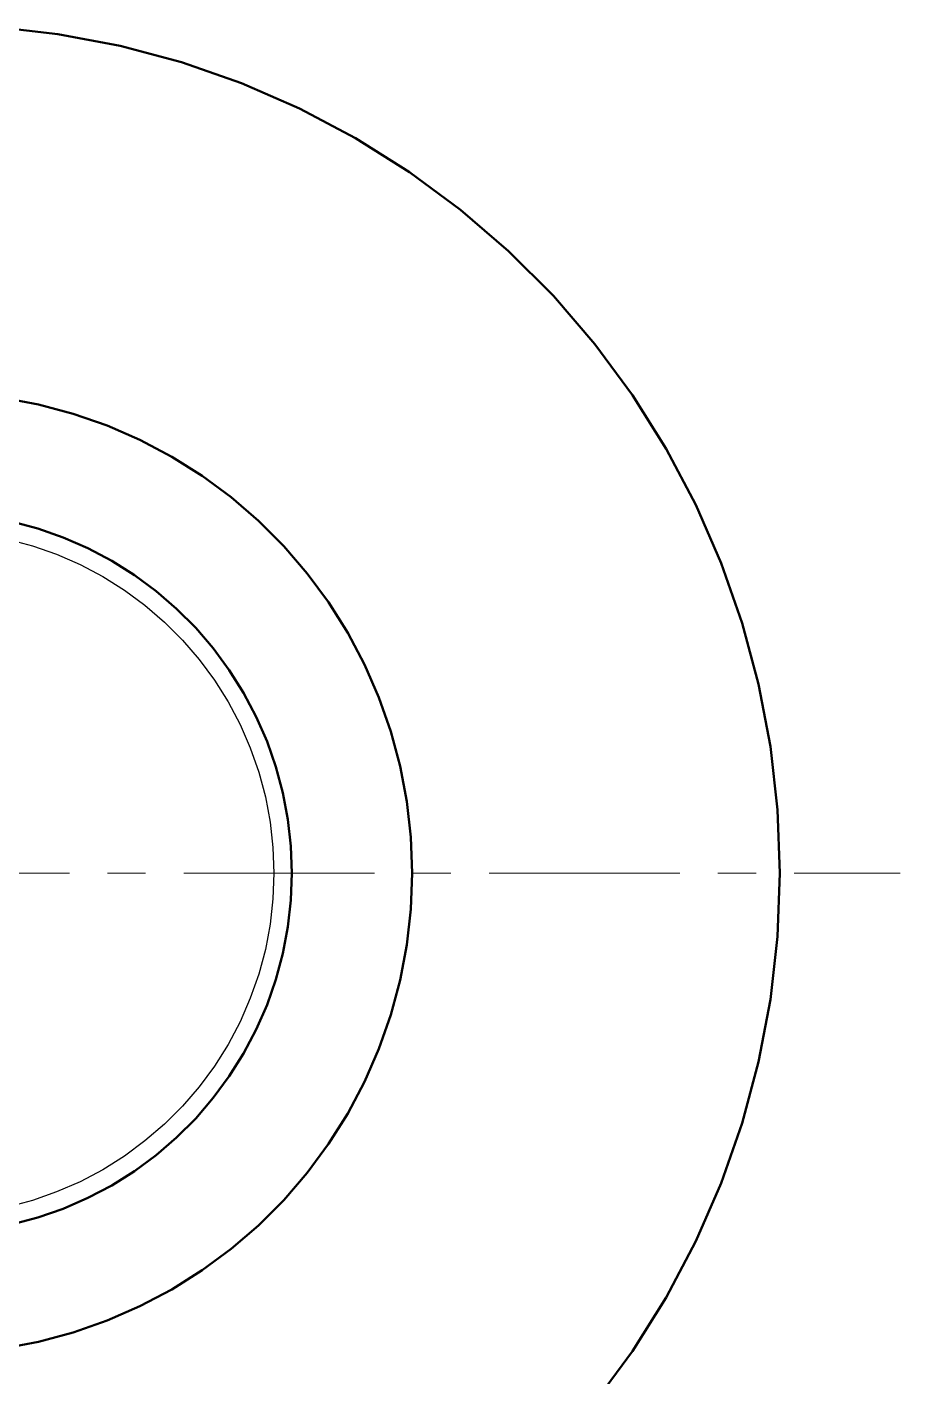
# Model space of a CAD drawing. Header units: millimetres. Extents: x 0 to 420, y 0 to 297.
# Drawn here: x 242.94 to 257.47, y 249.51 to 271.96 of the extents above; entities that cross this region are included whole.
import ezdxf

# ---------------------------------------------------------------- set-up
doc = ezdxf.new("R2010")
doc.units = ezdxf.units.MM
doc.linetypes.add('CENTER', pattern=[5.08, 3.175, -0.635, 0.635, -0.635])
doc.linetypes.add('DASHED', pattern=[1.524, 1.27, -0.254])
for name, color, linetype, lineweight in [('CENTER', 1, 'CENTER', 18), ('HIDDEN', 8, 'DASHED', 25), ('VISIBLE', 7, 'CONTINUOUS', 50)]:
    doc.layers.add(name, color=color, linetype=linetype, lineweight=lineweight)

msp = doc.modelspace()

# ---------------------------------------------------------------- linework, layer by layer
at = {"layer": 'CENTER'}
msp.add_line((225.23323, 257.88), (257.47323, 257.88), dxfattribs=at)
at = {"layer": 'HIDDEN'}
for points in [[(243.45771, 271.84229), (242.40842, 271.96052)], [(244.49523, 271.64598), (243.45771, 271.84229)], [(245.51518, 271.37269), (244.49523, 271.64598)], [(246.51185, 271.02394), (245.51518, 271.37269)], [(247.47967, 270.60168), (246.51185, 271.02394)], [(248.41323, 270.10828), (247.47967, 270.60168)], [(249.30731, 269.54649), (248.41323, 270.10828)], [(250.15691, 268.91946), (249.30731, 269.54649)], [(250.95727, 268.23069), (250.15691, 268.91946)], [(251.70393, 267.48404), (250.95727, 268.23069)], [(252.3927, 266.68368), (251.70393, 267.48404)], [(253.01973, 265.83408), (252.3927, 266.68368)], [(253.58151, 264.94), (253.01973, 265.83408)], [(242.54557, 265.79065), (243.1334, 265.67942)], [(242.54557, 265.79065), (243.1334, 265.67942)], [(242.54557, 265.79065), (243.1334, 265.67942)], [(243.1334, 265.67942), (243.71128, 265.52458)], [(243.1334, 265.67942), (243.71128, 265.52458)], [(243.1334, 265.67942), (243.71128, 265.52458)], [(243.71128, 265.52458), (244.27596, 265.32699)], [(243.71128, 265.52458), (244.27596, 265.32699)], [(243.71128, 265.52458), (244.27596, 265.32699)], [(244.27596, 265.32699), (244.8243, 265.08775)], [(244.27596, 265.32699), (244.8243, 265.08775)], [(244.27596, 265.32699), (244.8243, 265.08775)], [(244.8243, 265.08775), (245.35323, 264.8082)], [(244.8243, 265.08775), (245.35323, 264.8082)], [(244.8243, 265.08775), (245.35323, 264.8082)], [(254.07492, 264.00644), (253.58151, 264.94)], [(245.35323, 264.8082), (245.8598, 264.48991)], [(245.35323, 264.8082), (245.8598, 264.48991)], [(245.35323, 264.8082), (245.8598, 264.48991)], [(245.8598, 264.48991), (246.34115, 264.13465)], [(245.8598, 264.48991), (246.34115, 264.13465)], [(245.8598, 264.48991), (246.34115, 264.13465)], [(246.34115, 264.13465), (246.79462, 263.74441)], [(246.34115, 264.13465), (246.79462, 263.74441)], [(246.34115, 264.13465), (246.79462, 263.74441)], [(254.49717, 263.03862), (254.07492, 264.00644)], [(242.68836, 263.72957), (243.12177, 263.61344)], [(243.12177, 263.61344), (242.68836, 263.72957)], [(243.12177, 263.61344), (242.68836, 263.72957)], [(242.68836, 263.72957), (243.12177, 263.61344)], [(242.68836, 263.72957), (243.12177, 263.61344)], [(243.12177, 263.61344), (243.54528, 263.46524)], [(243.54528, 263.46524), (243.12177, 263.61344)], [(243.54528, 263.46524), (243.12177, 263.61344)], [(243.12177, 263.61344), (243.54528, 263.46524)], [(243.12177, 263.61344), (243.54528, 263.46524)], [(246.79462, 263.74441), (247.21765, 263.32138)], [(246.79462, 263.74441), (247.21765, 263.32138)], [(246.79462, 263.74441), (247.21765, 263.32138)], [(242.6216, 263.43709), (243.03334, 263.32676)], [(242.6216, 263.43709), (243.03334, 263.32676)], [(243.54528, 263.46524), (243.95654, 263.28581)], [(243.95654, 263.28581), (243.54528, 263.46524)], [(243.95654, 263.28581), (243.54528, 263.46524)], [(243.54528, 263.46524), (243.95654, 263.28581)], [(243.54528, 263.46524), (243.95654, 263.28581)], [(243.03334, 263.32676), (243.43568, 263.18598)], [(243.03334, 263.32676), (243.43568, 263.18598)], [(243.43568, 263.18598), (243.82637, 263.01552)], [(243.43568, 263.18598), (243.82637, 263.01552)], [(243.95654, 263.28581), (244.35323, 263.07615)], [(244.35323, 263.07615), (243.95654, 263.28581)], [(244.35323, 263.07615), (243.95654, 263.28581)], [(243.95654, 263.28581), (244.35323, 263.07615)], [(243.95654, 263.28581), (244.35323, 263.07615)], [(247.21765, 263.32138), (247.60789, 262.86792)], [(247.21765, 263.32138), (247.60789, 262.86792)], [(247.21765, 263.32138), (247.60789, 262.86792)], [(243.82637, 263.01552), (244.20323, 262.81634)], [(243.82637, 263.01552), (244.20323, 262.81634)], [(244.35323, 263.07615), (244.73316, 262.83743)], [(244.73316, 262.83743), (244.35323, 263.07615)], [(244.73316, 262.83743), (244.35323, 263.07615)], [(244.35323, 263.07615), (244.73316, 262.83743)], [(244.35323, 263.07615), (244.73316, 262.83743)], [(254.84592, 262.04194), (254.49717, 263.03862)], [(244.20323, 262.81634), (244.56416, 262.58956)], [(244.20323, 262.81634), (244.56416, 262.58956)], [(244.73316, 262.83743), (245.09417, 262.57099)], [(245.09417, 262.57099), (244.73316, 262.83743)], [(245.09417, 262.57099), (244.73316, 262.83743)], [(244.73316, 262.83743), (245.09417, 262.57099)], [(244.73316, 262.83743), (245.09417, 262.57099)], [(247.60789, 262.86792), (247.96315, 262.38656)], [(247.60789, 262.86792), (247.96315, 262.38656)], [(247.60789, 262.86792), (247.96315, 262.38656)], [(244.56416, 262.58956), (244.90713, 262.33644)], [(244.56416, 262.58956), (244.90713, 262.33644)], [(245.09417, 262.57099), (245.43427, 262.27831)], [(245.43427, 262.27831), (245.09417, 262.57099)], [(245.43427, 262.27831), (245.09417, 262.57099)], [(245.09417, 262.57099), (245.43427, 262.27831)], [(245.09417, 262.57099), (245.43427, 262.27831)], [(244.90713, 262.33644), (245.23022, 262.0584)], [(244.90713, 262.33644), (245.23022, 262.0584)], [(245.43427, 262.27831), (245.75155, 261.96104)], [(245.75155, 261.96104), (245.43427, 262.27831)], [(245.75155, 261.96104), (245.43427, 262.27831)], [(245.43427, 262.27831), (245.75155, 261.96104)], [(245.43427, 262.27831), (245.75155, 261.96104)], [(247.96315, 262.38656), (248.28144, 261.88)], [(247.96315, 262.38656), (248.28144, 261.88)], [(247.96315, 262.38656), (248.28144, 261.88)], [(245.23022, 262.0584), (245.53163, 261.75698)], [(245.23022, 262.0584), (245.53163, 261.75698)], [(255.11922, 261.022), (254.84592, 262.04194)], [(245.75155, 261.96104), (246.04422, 261.62094)], [(246.04422, 261.62094), (245.75155, 261.96104)], [(246.04422, 261.62094), (245.75155, 261.96104)], [(245.75155, 261.96104), (246.04422, 261.62094)], [(245.75155, 261.96104), (246.04422, 261.62094)], [(248.28144, 261.88), (248.56099, 261.35107)], [(248.28144, 261.88), (248.56099, 261.35107)], [(248.28144, 261.88), (248.56099, 261.35107)], [(245.53163, 261.75698), (245.80967, 261.43389)], [(245.53163, 261.75698), (245.80967, 261.43389)], [(246.04422, 261.62094), (246.31067, 261.25992)], [(246.31067, 261.25992), (246.04422, 261.62094)], [(246.31067, 261.25992), (246.04422, 261.62094)], [(246.04422, 261.62094), (246.31067, 261.25992)], [(246.04422, 261.62094), (246.31067, 261.25992)], [(245.80967, 261.43389), (246.0628, 261.09092)], [(245.80967, 261.43389), (246.0628, 261.09092)], [(248.56099, 261.35107), (248.80022, 260.80273)], [(248.56099, 261.35107), (248.80022, 260.80273)], [(248.56099, 261.35107), (248.80022, 260.80273)], [(246.0628, 261.09092), (246.28958, 260.73)], [(246.0628, 261.09092), (246.28958, 260.73)], [(246.31067, 261.25992), (246.54939, 260.88)], [(246.54939, 260.88), (246.31067, 261.25992)], [(246.54939, 260.88), (246.31067, 261.25992)], [(246.31067, 261.25992), (246.54939, 260.88)], [(246.31067, 261.25992), (246.54939, 260.88)], [(246.54939, 260.88), (246.75905, 260.4833)], [(246.75905, 260.4833), (246.54939, 260.88)], [(246.75905, 260.4833), (246.54939, 260.88)], [(246.54939, 260.88), (246.75905, 260.4833)], [(246.54939, 260.88), (246.75905, 260.4833)], [(255.31553, 259.98448), (255.11922, 261.022)], [(246.28958, 260.73), (246.48876, 260.35314)], [(246.28958, 260.73), (246.48876, 260.35314)], [(248.80022, 260.80273), (248.99782, 260.23804)], [(248.80022, 260.80273), (248.99782, 260.23804)], [(248.80022, 260.80273), (248.99782, 260.23804)], [(246.75905, 260.4833), (246.93848, 260.07205)], [(246.93848, 260.07205), (246.75905, 260.4833)], [(246.93848, 260.07205), (246.75905, 260.4833)], [(246.75905, 260.4833), (246.93848, 260.07205)], [(246.75905, 260.4833), (246.93848, 260.07205)], [(246.48876, 260.35314), (246.65922, 259.96244)], [(246.48876, 260.35314), (246.65922, 259.96244)], [(248.99782, 260.23804), (249.15266, 259.66017)], [(248.99782, 260.23804), (249.15266, 259.66017)], [(248.99782, 260.23804), (249.15266, 259.66017)], [(246.65922, 259.96244), (246.8, 259.5601)], [(246.65922, 259.96244), (246.8, 259.5601)], [(246.93848, 260.07205), (247.08667, 259.64853)], [(247.08667, 259.64853), (246.93848, 260.07205)], [(247.08667, 259.64853), (246.93848, 260.07205)], [(246.93848, 260.07205), (247.08667, 259.64853)], [(246.93848, 260.07205), (247.08667, 259.64853)], [(255.43375, 258.93519), (255.31553, 259.98448)], [(246.8, 259.5601), (246.91032, 259.14837)], [(246.8, 259.5601), (246.91032, 259.14837)], [(247.08667, 259.64853), (247.2028, 259.21513)], [(247.2028, 259.21513), (247.08667, 259.64853)], [(247.2028, 259.21513), (247.08667, 259.64853)], [(247.08667, 259.64853), (247.2028, 259.21513)], [(247.08667, 259.64853), (247.2028, 259.21513)], [(249.15266, 259.66017), (249.26388, 259.07234)], [(249.15266, 259.66017), (249.26388, 259.07234)], [(249.15266, 259.66017), (249.26388, 259.07234)], [(246.91032, 259.14837), (246.98957, 258.72954)], [(246.91032, 259.14837), (246.98957, 258.72954)], [(247.2028, 259.21513), (247.28622, 258.77425)], [(247.28622, 258.77425), (247.2028, 259.21513)], [(247.28622, 258.77425), (247.2028, 259.21513)], [(247.2028, 259.21513), (247.28622, 258.77425)], [(247.2028, 259.21513), (247.28622, 258.77425)], [(249.26388, 259.07234), (249.33087, 258.47784)], [(249.26388, 259.07234), (249.33087, 258.47784)], [(249.26388, 259.07234), (249.33087, 258.47784)], [(255.47323, 257.88), (255.43375, 258.93519)], [(246.98957, 258.72954), (247.0373, 258.30596)], [(246.98957, 258.72954), (247.0373, 258.30596)], [(247.28622, 258.77425), (247.33646, 258.32838)], [(247.33646, 258.32838), (247.28622, 258.77425)], [(247.33646, 258.32838), (247.28622, 258.77425)], [(247.28622, 258.77425), (247.33646, 258.32838)], [(247.28622, 258.77425), (247.33646, 258.32838)], [(249.33087, 258.47784), (249.35323, 257.88)], [(249.33087, 258.47784), (249.35323, 257.88)], [(249.33087, 258.47784), (249.35323, 257.88)], [(247.0373, 258.30596), (247.05323, 257.88)], [(247.0373, 258.30596), (247.05323, 257.88)], [(247.33646, 258.32838), (247.35323, 257.88)], [(247.35323, 257.88), (247.33646, 258.32838)], [(247.35323, 257.88), (247.33646, 258.32838)], [(247.33646, 258.32838), (247.35323, 257.88)], [(247.33646, 258.32838), (247.35323, 257.88)], [(247.05323, 257.88), (247.0373, 257.45404)], [(247.05323, 257.88), (247.0373, 257.45404)], [(247.35323, 257.88), (247.33646, 257.43162)], [(247.33646, 257.43162), (247.35323, 257.88)], [(247.33646, 257.43162), (247.35323, 257.88)], [(247.35323, 257.88), (247.33646, 257.43162)], [(247.35323, 257.88), (247.33646, 257.43162)], [(249.35323, 257.88), (249.33087, 257.28216)], [(249.35323, 257.88), (249.33087, 257.28216)], [(249.35323, 257.88), (249.33087, 257.28216)], [(255.43375, 256.82481), (255.47323, 257.88)], [(247.0373, 257.45404), (246.98957, 257.03046)], [(247.0373, 257.45404), (246.98957, 257.03046)], [(247.33646, 257.43162), (247.28622, 256.98575)], [(247.28622, 256.98575), (247.33646, 257.43162)], [(247.28622, 256.98575), (247.33646, 257.43162)], [(247.33646, 257.43162), (247.28622, 256.98575)], [(247.33646, 257.43162), (247.28622, 256.98575)], [(249.33087, 257.28216), (249.26388, 256.68766)], [(249.33087, 257.28216), (249.26388, 256.68766)], [(249.33087, 257.28216), (249.26388, 256.68766)], [(246.98957, 257.03046), (246.91032, 256.61163)], [(246.98957, 257.03046), (246.91032, 256.61163)], [(247.28622, 256.98575), (247.2028, 256.54487)], [(247.2028, 256.54487), (247.28622, 256.98575)], [(247.2028, 256.54487), (247.28622, 256.98575)], [(247.28622, 256.98575), (247.2028, 256.54487)], [(247.28622, 256.98575), (247.2028, 256.54487)], [(255.31553, 255.77552), (255.43375, 256.82481)], [(246.91032, 256.61163), (246.8, 256.1999)], [(246.91032, 256.61163), (246.8, 256.1999)], [(249.26388, 256.68766), (249.15266, 256.09983)], [(249.26388, 256.68766), (249.15266, 256.09983)], [(249.26388, 256.68766), (249.15266, 256.09983)], [(247.2028, 256.54487), (247.08667, 256.11147)], [(247.08667, 256.11147), (247.2028, 256.54487)], [(247.08667, 256.11147), (247.2028, 256.54487)], [(247.2028, 256.54487), (247.08667, 256.11147)], [(247.2028, 256.54487), (247.08667, 256.11147)], [(246.8, 256.1999), (246.65922, 255.79756)], [(246.8, 256.1999), (246.65922, 255.79756)], [(247.08667, 256.11147), (246.93848, 255.68795)], [(246.93848, 255.68795), (247.08667, 256.11147)], [(246.93848, 255.68795), (247.08667, 256.11147)], [(247.08667, 256.11147), (246.93848, 255.68795)], [(247.08667, 256.11147), (246.93848, 255.68795)], [(249.15266, 256.09983), (248.99782, 255.52196)], [(249.15266, 256.09983), (248.99782, 255.52196)], [(249.15266, 256.09983), (248.99782, 255.52196)], [(246.65922, 255.79756), (246.48876, 255.40686)], [(246.65922, 255.79756), (246.48876, 255.40686)], [(255.11922, 254.738), (255.31553, 255.77552)], [(246.93848, 255.68795), (246.75905, 255.2767)], [(246.75905, 255.2767), (246.93848, 255.68795)], [(246.75905, 255.2767), (246.93848, 255.68795)], [(246.93848, 255.68795), (246.75905, 255.2767)], [(246.93848, 255.68795), (246.75905, 255.2767)], [(248.99782, 255.52196), (248.80022, 254.95727)], [(248.99782, 255.52196), (248.80022, 254.95727)], [(248.99782, 255.52196), (248.80022, 254.95727)], [(246.48876, 255.40686), (246.28958, 255.03)], [(246.48876, 255.40686), (246.28958, 255.03)], [(246.75905, 255.2767), (246.54939, 254.88)], [(246.54939, 254.88), (246.75905, 255.2767)], [(246.54939, 254.88), (246.75905, 255.2767)], [(246.75905, 255.2767), (246.54939, 254.88)], [(246.75905, 255.2767), (246.54939, 254.88)], [(246.28958, 255.03), (246.0628, 254.66908)], [(246.28958, 255.03), (246.0628, 254.66908)], [(246.54939, 254.88), (246.31067, 254.50008)], [(246.31067, 254.50008), (246.54939, 254.88)], [(246.31067, 254.50008), (246.54939, 254.88)], [(246.54939, 254.88), (246.31067, 254.50008)], [(246.54939, 254.88), (246.31067, 254.50008)], [(248.80022, 254.95727), (248.56099, 254.40893)], [(248.80022, 254.95727), (248.56099, 254.40893)], [(248.80022, 254.95727), (248.56099, 254.40893)], [(246.0628, 254.66908), (245.80967, 254.32611)], [(246.0628, 254.66908), (245.80967, 254.32611)], [(254.84592, 253.71806), (255.11922, 254.738)], [(246.31067, 254.50008), (246.04422, 254.13906)], [(246.04422, 254.13906), (246.31067, 254.50008)], [(246.04422, 254.13906), (246.31067, 254.50008)], [(246.31067, 254.50008), (246.04422, 254.13906)], [(246.31067, 254.50008), (246.04422, 254.13906)], [(248.56099, 254.40893), (248.28144, 253.88)], [(248.56099, 254.40893), (248.28144, 253.88)], [(248.56099, 254.40893), (248.28144, 253.88)], [(245.80967, 254.32611), (245.53163, 254.00302)], [(245.80967, 254.32611), (245.53163, 254.00302)], [(246.04422, 254.13906), (245.75155, 253.79896)], [(245.75155, 253.79896), (246.04422, 254.13906)], [(245.75155, 253.79896), (246.04422, 254.13906)], [(246.04422, 254.13906), (245.75155, 253.79896)], [(246.04422, 254.13906), (245.75155, 253.79896)], [(245.53163, 254.00302), (245.23022, 253.7016)], [(245.53163, 254.00302), (245.23022, 253.7016)], [(245.23022, 253.7016), (244.90713, 253.42356)], [(245.23022, 253.7016), (244.90713, 253.42356)], [(245.75155, 253.79896), (245.43427, 253.48169)], [(245.43427, 253.48169), (245.75155, 253.79896)], [(245.43427, 253.48169), (245.75155, 253.79896)], [(245.75155, 253.79896), (245.43427, 253.48169)], [(245.75155, 253.79896), (245.43427, 253.48169)], [(248.28144, 253.88), (247.96315, 253.37344)], [(248.28144, 253.88), (247.96315, 253.37344)], [(248.28144, 253.88), (247.96315, 253.37344)], [(254.49717, 252.72138), (254.84592, 253.71806)], [(245.43427, 253.48169), (245.09417, 253.18901)], [(245.09417, 253.18901), (245.43427, 253.48169)], [(245.09417, 253.18901), (245.43427, 253.48169)], [(245.43427, 253.48169), (245.09417, 253.18901)], [(245.43427, 253.48169), (245.09417, 253.18901)], [(244.90713, 253.42356), (244.56416, 253.17044)], [(244.90713, 253.42356), (244.56416, 253.17044)], [(247.96315, 253.37344), (247.60789, 252.89208)], [(247.96315, 253.37344), (247.60789, 252.89208)], [(247.96315, 253.37344), (247.60789, 252.89208)], [(244.56416, 253.17044), (244.20323, 252.94366)], [(244.56416, 253.17044), (244.20323, 252.94366)], [(245.09417, 253.18901), (244.73316, 252.92257)], [(244.73316, 252.92257), (245.09417, 253.18901)], [(244.73316, 252.92257), (245.09417, 253.18901)], [(245.09417, 253.18901), (244.73316, 252.92257)], [(245.09417, 253.18901), (244.73316, 252.92257)], [(244.20323, 252.94366), (243.82637, 252.74448)], [(244.20323, 252.94366), (243.82637, 252.74448)], [(244.73316, 252.92257), (244.35323, 252.68385)], [(244.35323, 252.68385), (244.73316, 252.92257)], [(244.35323, 252.68385), (244.73316, 252.92257)], [(244.73316, 252.92257), (244.35323, 252.68385)], [(244.73316, 252.92257), (244.35323, 252.68385)], [(247.60789, 252.89208), (247.21765, 252.43862)], [(247.60789, 252.89208), (247.21765, 252.43862)], [(247.60789, 252.89208), (247.21765, 252.43862)], [(243.43568, 252.57402), (243.03334, 252.43324)], [(243.43568, 252.57402), (243.03334, 252.43324)], [(243.82637, 252.74448), (243.43568, 252.57402)], [(243.82637, 252.74448), (243.43568, 252.57402)], [(244.35323, 252.68385), (243.95654, 252.47419)], [(243.95654, 252.47419), (244.35323, 252.68385)], [(243.95654, 252.47419), (244.35323, 252.68385)], [(244.35323, 252.68385), (243.95654, 252.47419)], [(244.35323, 252.68385), (243.95654, 252.47419)], [(254.07492, 251.75356), (254.49717, 252.72138)], [(243.03334, 252.43324), (242.6216, 252.32291)], [(243.03334, 252.43324), (242.6216, 252.32291)], [(243.95654, 252.47419), (243.54528, 252.29476)], [(243.54528, 252.29476), (243.95654, 252.47419)], [(243.54528, 252.29476), (243.95654, 252.47419)], [(243.95654, 252.47419), (243.54528, 252.29476)], [(243.95654, 252.47419), (243.54528, 252.29476)], [(247.21765, 252.43862), (246.79462, 252.01559)], [(247.21765, 252.43862), (246.79462, 252.01559)], [(247.21765, 252.43862), (246.79462, 252.01559)], [(243.12177, 252.14656), (242.68836, 252.03043)], [(242.68836, 252.03043), (243.12177, 252.14656)], [(242.68836, 252.03043), (243.12177, 252.14656)], [(243.12177, 252.14656), (242.68836, 252.03043)], [(243.12177, 252.14656), (242.68836, 252.03043)], [(243.54528, 252.29476), (243.12177, 252.14656)], [(243.12177, 252.14656), (243.54528, 252.29476)], [(243.12177, 252.14656), (243.54528, 252.29476)], [(243.54528, 252.29476), (243.12177, 252.14656)], [(243.54528, 252.29476), (243.12177, 252.14656)], [(246.79462, 252.01559), (246.34115, 251.62535)], [(246.79462, 252.01559), (246.34115, 251.62535)], [(246.79462, 252.01559), (246.34115, 251.62535)], [(253.58151, 250.82), (254.07492, 251.75356)], [(246.34115, 251.62535), (245.8598, 251.27009)], [(246.34115, 251.62535), (245.8598, 251.27009)], [(246.34115, 251.62535), (245.8598, 251.27009)], [(245.8598, 251.27009), (245.35323, 250.9518)], [(245.8598, 251.27009), (245.35323, 250.9518)], [(245.8598, 251.27009), (245.35323, 250.9518)], [(245.35323, 250.9518), (244.8243, 250.67225)], [(245.35323, 250.9518), (244.8243, 250.67225)], [(245.35323, 250.9518), (244.8243, 250.67225)], [(253.01973, 249.92592), (253.58151, 250.82)], [(244.8243, 250.67225), (244.27596, 250.43301)], [(244.8243, 250.67225), (244.27596, 250.43301)], [(244.8243, 250.67225), (244.27596, 250.43301)], [(244.27596, 250.43301), (243.71128, 250.23542)], [(244.27596, 250.43301), (243.71128, 250.23542)], [(244.27596, 250.43301), (243.71128, 250.23542)], [(243.71128, 250.23542), (243.1334, 250.08058)], [(243.71128, 250.23542), (243.1334, 250.08058)], [(243.71128, 250.23542), (243.1334, 250.08058)], [(243.1334, 250.08058), (242.54557, 249.96935)], [(243.1334, 250.08058), (242.54557, 249.96935)], [(243.1334, 250.08058), (242.54557, 249.96935)], [(252.3927, 249.07632), (253.01973, 249.92592)]]:
    msp.add_lwpolyline(points, dxfattribs=at)
at = {"layer": 'VISIBLE'}
for points in [[(242.40842, 271.96052), (243.45771, 271.84229)], [(243.45771, 271.84229), (244.49523, 271.64598)], [(244.49523, 271.64598), (245.51518, 271.37269)], [(245.51518, 271.37269), (246.51185, 271.02394)], [(246.51185, 271.02394), (247.47967, 270.60168)], [(247.47967, 270.60168), (248.41323, 270.10828)], [(248.41323, 270.10828), (249.30731, 269.54649)], [(249.30731, 269.54649), (250.15691, 268.91946)], [(250.15691, 268.91946), (250.95727, 268.23069)], [(250.95727, 268.23069), (251.70393, 267.48404)], [(251.70393, 267.48404), (252.3927, 266.68368)], [(252.3927, 266.68368), (253.01973, 265.83408)], [(253.01973, 265.83408), (253.58151, 264.94)], [(242.54557, 265.79065), (243.1334, 265.67942)], [(243.1334, 265.67942), (243.71128, 265.52458)], [(243.71128, 265.52458), (244.27596, 265.32699)], [(244.27596, 265.32699), (244.8243, 265.08775)], [(244.8243, 265.08775), (245.35323, 264.8082)], [(253.58151, 264.94), (254.07492, 264.00644)], [(245.35323, 264.8082), (245.8598, 264.48991)], [(245.8598, 264.48991), (246.34115, 264.13465)], [(246.34115, 264.13465), (246.79462, 263.74441)], [(254.07492, 264.00644), (254.49717, 263.03862)], [(242.68836, 263.72957), (243.12177, 263.61344)], [(243.12177, 263.61344), (243.54528, 263.46524)], [(246.79462, 263.74441), (247.21765, 263.32138)], [(243.54528, 263.46524), (243.95654, 263.28581)], [(243.95654, 263.28581), (244.35323, 263.07615)], [(247.21765, 263.32138), (247.60789, 262.86792)], [(244.35323, 263.07615), (244.73316, 262.83743)], [(254.49717, 263.03862), (254.84592, 262.04194)], [(244.73316, 262.83743), (245.09417, 262.57099)], [(247.60789, 262.86792), (247.96315, 262.38656)], [(245.09417, 262.57099), (245.43427, 262.27831)], [(245.43427, 262.27831), (245.75155, 261.96104)], [(247.96315, 262.38656), (248.28144, 261.88)], [(254.84592, 262.04194), (255.11922, 261.022)], [(245.75155, 261.96104), (246.04422, 261.62094)], [(248.28144, 261.88), (248.56099, 261.35107)], [(246.04422, 261.62094), (246.31067, 261.25992)], [(248.56099, 261.35107), (248.80022, 260.80273)], [(246.31067, 261.25992), (246.54939, 260.88)], [(246.54939, 260.88), (246.75905, 260.4833)], [(255.11922, 261.022), (255.31553, 259.98448)], [(248.80022, 260.80273), (248.99782, 260.23804)], [(246.75905, 260.4833), (246.93848, 260.07205)], [(248.99782, 260.23804), (249.15266, 259.66017)], [(246.93848, 260.07205), (247.08667, 259.64853)], [(255.31553, 259.98448), (255.43375, 258.93519)], [(247.08667, 259.64853), (247.2028, 259.21513)], [(249.15266, 259.66017), (249.26388, 259.07234)], [(247.2028, 259.21513), (247.28622, 258.77425)], [(249.26388, 259.07234), (249.33087, 258.47784)], [(255.43375, 258.93519), (255.47323, 257.88)], [(247.28622, 258.77425), (247.33646, 258.32838)], [(249.33087, 258.47784), (249.35323, 257.88)], [(247.33646, 258.32838), (247.35323, 257.88)], [(247.35323, 257.88), (247.33646, 257.43162)], [(249.35323, 257.88), (249.33087, 257.28216)], [(255.47323, 257.88), (255.43375, 256.82481)], [(247.33646, 257.43162), (247.28622, 256.98575)], [(249.33087, 257.28216), (249.26388, 256.68766)], [(247.28622, 256.98575), (247.2028, 256.54487)], [(255.43375, 256.82481), (255.31553, 255.77552)], [(249.26388, 256.68766), (249.15266, 256.09983)], [(247.2028, 256.54487), (247.08667, 256.11147)], [(247.08667, 256.11147), (246.93848, 255.68795)], [(249.15266, 256.09983), (248.99782, 255.52196)], [(255.31553, 255.77552), (255.11922, 254.738)], [(246.93848, 255.68795), (246.75905, 255.2767)], [(248.99782, 255.52196), (248.80022, 254.95727)], [(246.75905, 255.2767), (246.54939, 254.88)], [(246.54939, 254.88), (246.31067, 254.50008)], [(248.80022, 254.95727), (248.56099, 254.40893)], [(255.11922, 254.738), (254.84592, 253.71806)], [(246.31067, 254.50008), (246.04422, 254.13906)], [(248.56099, 254.40893), (248.28144, 253.88)], [(246.04422, 254.13906), (245.75155, 253.79896)], [(245.75155, 253.79896), (245.43427, 253.48169)], [(248.28144, 253.88), (247.96315, 253.37344)], [(254.84592, 253.71806), (254.49717, 252.72138)], [(245.43427, 253.48169), (245.09417, 253.18901)], [(247.96315, 253.37344), (247.60789, 252.89208)], [(245.09417, 253.18901), (244.73316, 252.92257)], [(244.73316, 252.92257), (244.35323, 252.68385)], [(247.60789, 252.89208), (247.21765, 252.43862)], [(244.35323, 252.68385), (243.95654, 252.47419)], [(254.49717, 252.72138), (254.07492, 251.75356)], [(243.95654, 252.47419), (243.54528, 252.29476)], [(247.21765, 252.43862), (246.79462, 252.01559)], [(243.12177, 252.14656), (242.68836, 252.03043)], [(243.54528, 252.29476), (243.12177, 252.14656)], [(246.79462, 252.01559), (246.34115, 251.62535)], [(254.07492, 251.75356), (253.58151, 250.82)], [(246.34115, 251.62535), (245.8598, 251.27009)], [(245.8598, 251.27009), (245.35323, 250.9518)], [(245.35323, 250.9518), (244.8243, 250.67225)], [(253.58151, 250.82), (253.01973, 249.92592)], [(244.8243, 250.67225), (244.27596, 250.43301)], [(244.27596, 250.43301), (243.71128, 250.23542)], [(243.71128, 250.23542), (243.1334, 250.08058)], [(243.1334, 250.08058), (242.54557, 249.96935)], [(253.01973, 249.92592), (252.3927, 249.07632)]]:
    msp.add_lwpolyline(points, dxfattribs=at)

doc.saveas('drawing.dxf')
